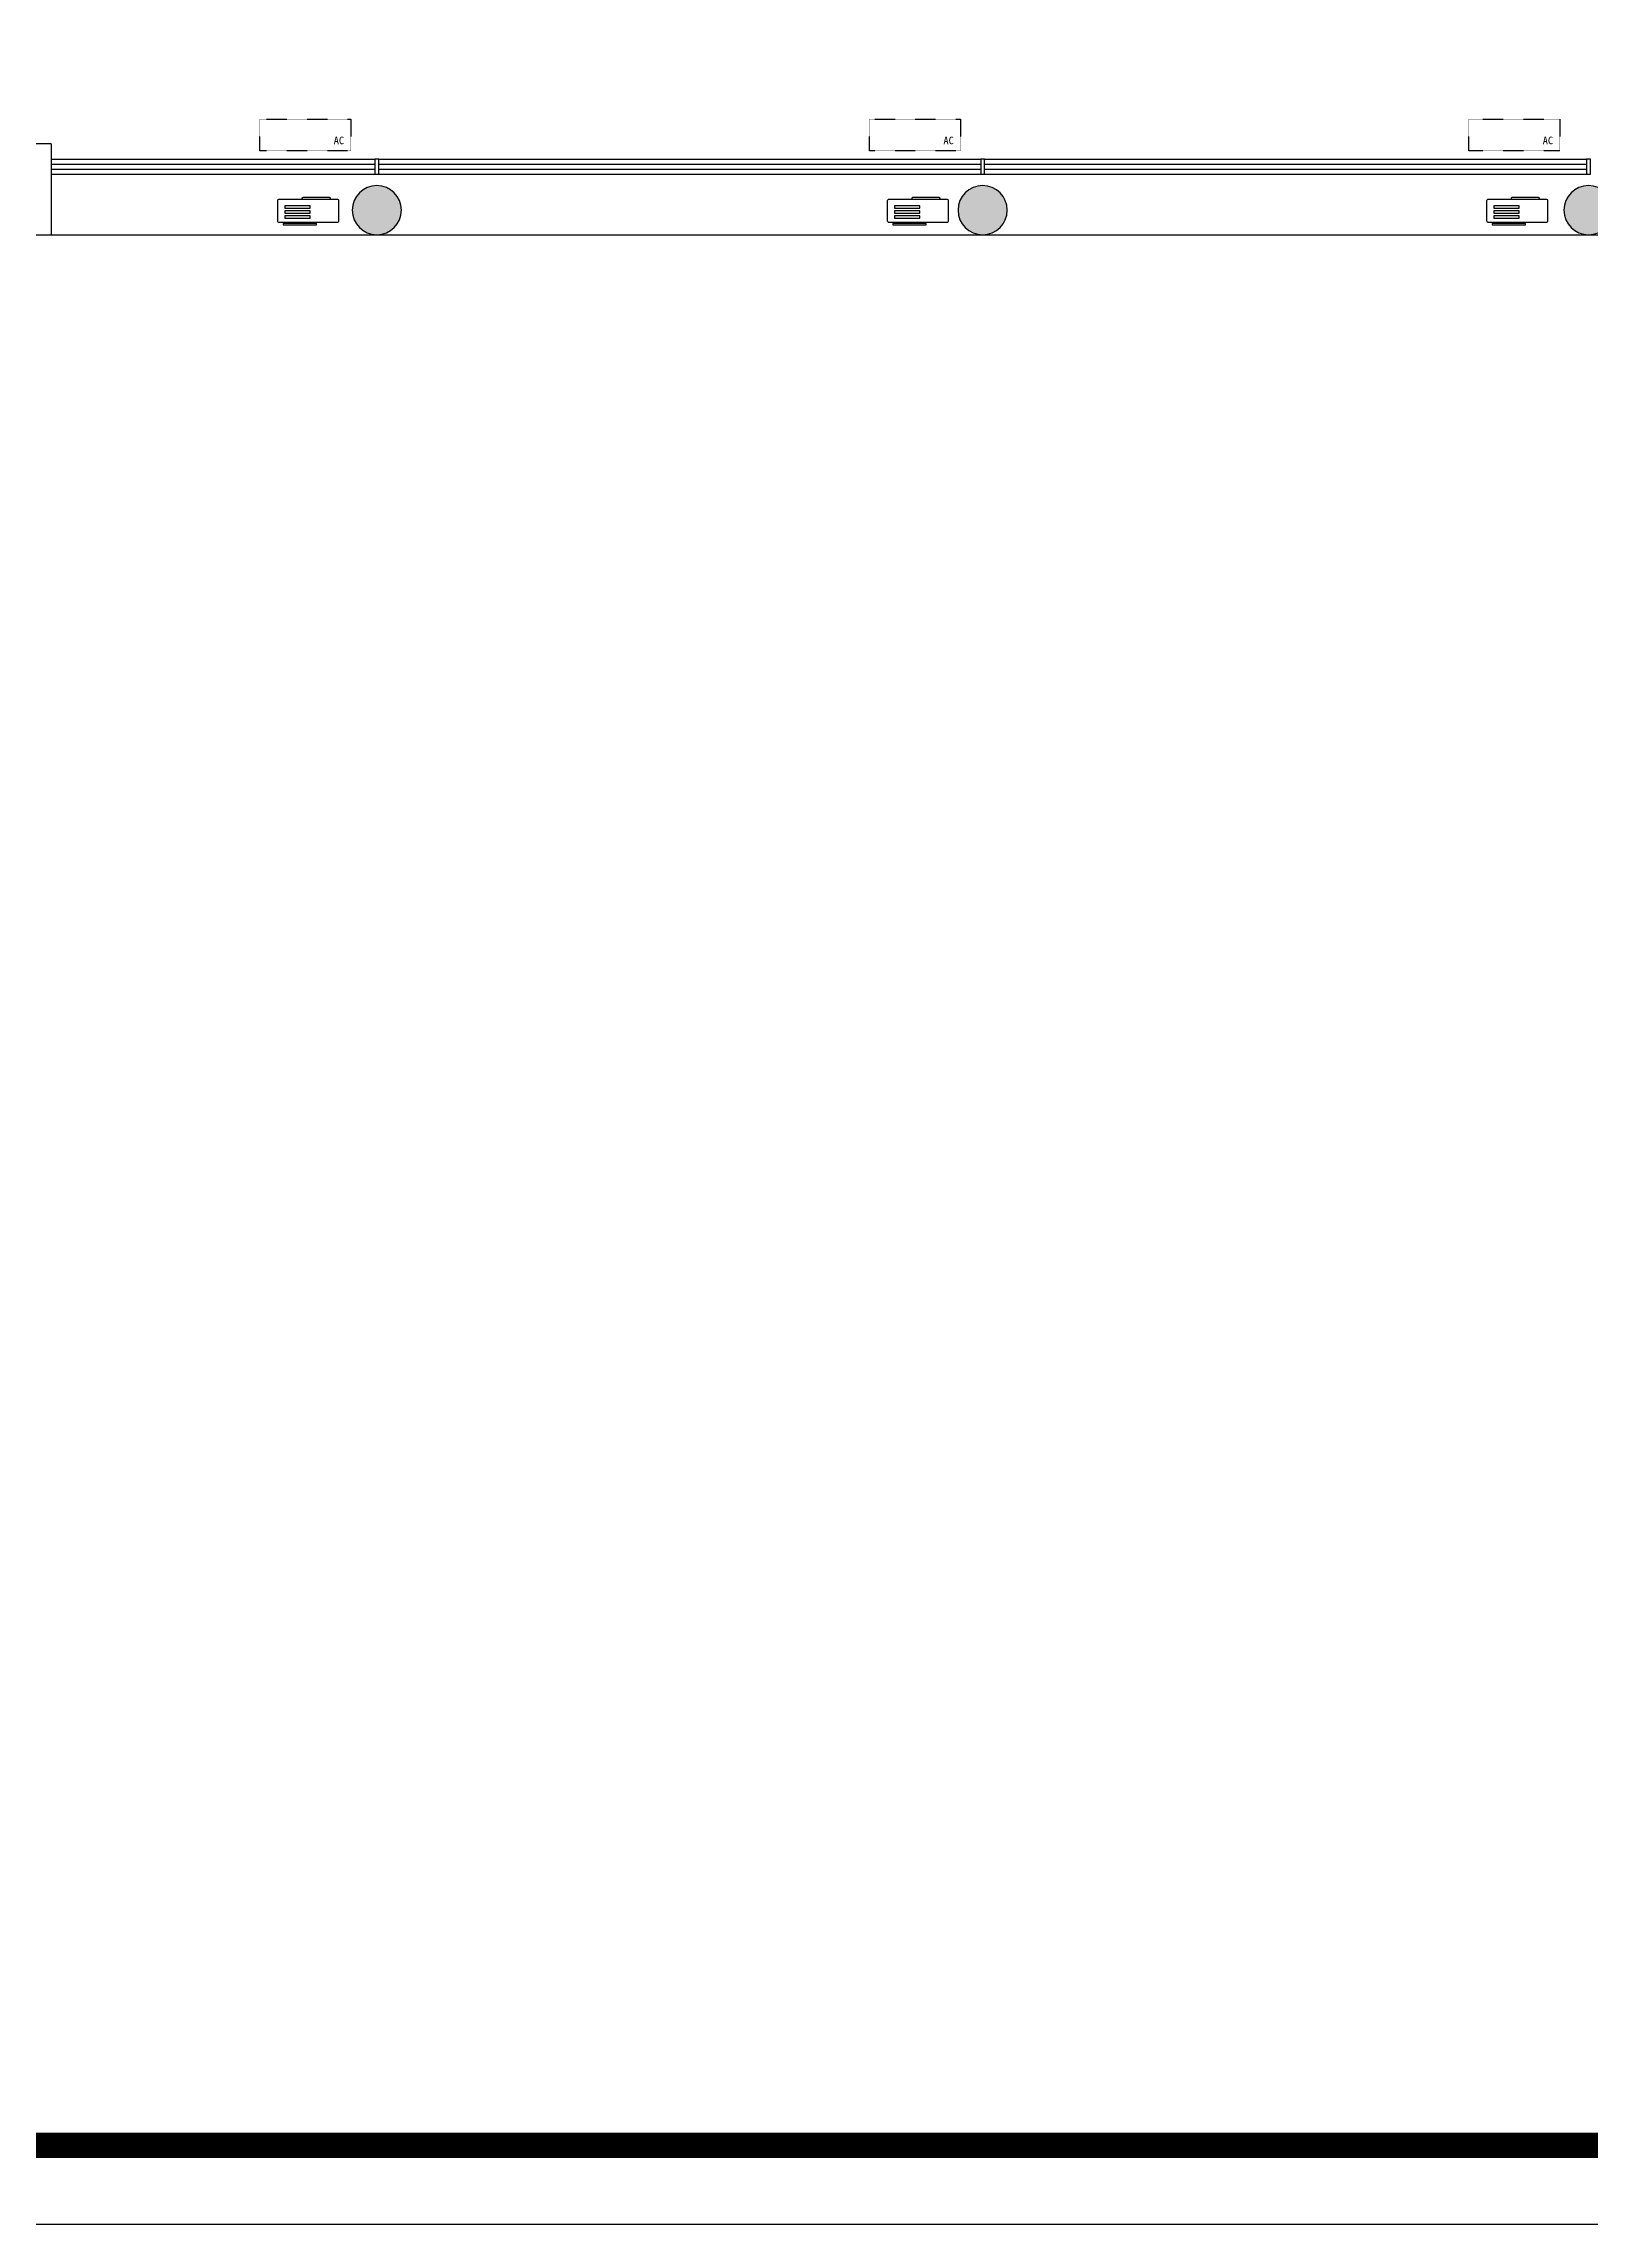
# Model space of a CAD drawing. Header units: inches. Extents: x 871252 to 1312932, y -88801 to 86720.
# Drawn here: x 910083 to 930508, y 7391 to 36188 of the extents above; entities that cross this region are included whole.
import ezdxf

# ---------------------------------------------------------------- set-up
doc = ezdxf.new("R2010")
doc.units = ezdxf.units.IN
doc.header["$MEASUREMENT"] = 0
doc.linetypes.add('DASH', pattern=[0.35, 0.25, -0.1])
for name, color, linetype in [('COLUMN', 6, 'Continuous'), ('CURTWALL', 4, 'Continuous'), ('PUB_HATCH', 8, 'Continuous'), ('STAIR', 6, 'Continuous'), ('WALL', 7, 'Continuous'), ('外框', 7, 'Continuous'), ('空调', 205, 'Continuous')]:
    doc.layers.add(name, color=color, linetype=linetype)
doc.styles.add('HZ-1', font='MingLiU.ttf', dxfattribs={"width": 0.8})

# ---------------------------------------------------------------- blocks, each defined once
blk = doc.blocks.new('vhjkghkghkl')
at = {"layer": '空调', "linetype": 'DASH', "ltscale": 0.3}
blk.add_lwpolyline([(134071, 540199), (134071, 539779), (132871, 539779), (132871, 540199), (134071, 540199)], close=True, dxfattribs=at)
at = {"layer": '空调', "linetype": 'DASH', "ltscale": 0.3, "style": 'HZ-1'}
blk.add_text('AC', height=100, dxfattribs=at).set_placement((133846, 539867))
blk = doc.blocks.new('A$C4EB5717C')
at = {"layer": '空调'}
for p, q in [((520, 110), (520, 120)), ((883, 100), (530, 100)), ((893, 120), (893, 110))]:
    blk.add_line(p, q, dxfattribs=at)
blk.add_lwpolyline([(220, 120), (980, 120, 0.414214), (1000, 140), (1000, 410, 0.414214), (980, 430), (220, 430, 0.414214), (200, 410), (200, 140, 0.414214)], format="xyb", close=True, dxfattribs=at)
for points in [[(269, 459), (709, 459), (709, 444), (269, 444)], [(290, 372), (626, 372), (626, 343), (290, 343)], [(290, 306), (626, 306), (626, 277), (290, 277)], [(290, 240), (626, 240), (626, 211), (290, 211)]]:
    blk.add_lwpolyline(points, close=True, dxfattribs=at)
for centre, start, end in [((530, 110), 180, 270), ((883, 110), 270, 0)]:
    blk.add_arc(centre, 10, start, end, dxfattribs=at)

msp = doc.modelspace()

# ---------------------------------------------------------------- hatches: boundary and pattern name
at = {"layer": 'PUB_HATCH'}
for points in [[(914808.3, 33989.3, 1), (914158.3, 33989.3, 1)], [(922808.1, 33989.3, 1), (922158.1, 33989.3, 1)], [(930808.1, 33989.3, 1), (930158.1, 33989.3, 1)]]:
    msp.add_hatch(color=256, dxfattribs=at).paths.add_polyline_path(points)

# ---------------------------------------------------------------- linework, layer by layer
at = {"layer": 'COLUMN'}
for p, q in [((914508.2, 34664.3), (914458.2, 34664.3)), ((914458.2, 34664.3), (914458.2, 34464.3)), ((914508.2, 34464.3), (914508.2, 34664.3)), ((922508.2, 34664.3), (922458.2, 34664.3)), ((922458.2, 34664.3), (922458.2, 34464.3)), ((922508.2, 34464.3), (922508.2, 34664.3)), ((930508.2, 34664.3), (930458.2, 34664.3)), ((930458.2, 34664.3), (930458.2, 34464.3)), ((930508.2, 34464.3), (930508.2, 34664.3)), ((914458.2, 34464.3), (914508.2, 34464.3)), ((922458.2, 34464.3), (922508.2, 34464.3)), ((930458.2, 34464.3), (930508.2, 34464.3))]:
    msp.add_line(p, q, dxfattribs=at)
for centre, start, end in [((914483.3, 33989.3), 0, 180), ((922483.1, 33989.3), 0, 180), ((930483.1, 33989.3), 0, 180), ((914483.3, 33989.3), 180, 0), ((922483.1, 33989.3), 180, 0), ((930483.1, 33989.3), 180, 0)]:
    msp.add_arc(centre, 325, start, end, dxfattribs=at)
at = {"layer": 'CURTWALL'}
for p, q in [((910183.2, 34664.3), (914458.2, 34664.3)), ((910183.2, 34597.6), (914458.2, 34597.6)), ((914508.2, 34664.3), (922458.2, 34664.3)), ((914508.2, 34597.6), (922458.2, 34597.6)), ((922508.2, 34664.3), (930458.2, 34664.3)), ((922508.2, 34597.6), (930458.2, 34597.6)), ((910183.2, 34530.9), (914458.2, 34530.9)), ((910183.2, 34464.3), (914458.2, 34464.3)), ((914508.2, 34530.9), (922458.2, 34530.9)), ((914508.2, 34464.3), (922458.2, 34464.3)), ((922508.2, 34530.9), (930458.2, 34530.9)), ((922508.2, 34464.3), (930458.2, 34464.3))]:
    msp.add_line(p, q, dxfattribs=at)
at = {"layer": 'STAIR'}
msp.add_lwpolyline([(909783.2, 33664.3), (939433.2, 33664.3)], dxfattribs=at)
at = {"layer": 'WALL'}
for p, q in [((910183.2, 34864.3), (909133.2, 34864.3)), ((910183.2, 34864.3), (910183.2, 34564.3)), ((910183.2, 34564.3), (910183.2, 33664.3)), ((906783.2, 33664.3), (910183.2, 33664.3))]:
    msp.add_line(p, q, dxfattribs=at)
at = {"layer": '外框', "lineweight": -2}
msp.add_line((986308.8, 7391.5), (873103.7, 7391.5), dxfattribs=at)
at = {"layer": '外框', "lineweight": -2, "const_width": 330.9}
msp.add_lwpolyline([(877501.9, 8435.7), (981742.4, 8435.7, 0.4142136), (985051.7, 11744.9), (985051.7, 82339.2, 0.4142136), (981742.4, 85648.4), (877501.9, 85648.4, 0.4142136), (874192.7, 82339.2), (874192.7, 11744.9, 0.4142136)], format="xyb", close=True, dxfattribs=at)

# ---------------------------------------------------------------- block references
at = {"layer": '空调'}
for p in [(780068.2, -505007.6), (788119.2, -505007.6), (796033.2, -505007.6)]:
    msp.add_blockref('vhjkghkghkl', p, dxfattribs=at)
at = {"layer": '空调', "extrusion": (0, 0, -1), "zscale": -1, "rotation": 180}
for p in [(-912976.6, 34255.5), (-921027.6, 34255.5), (-928941.6, 34255.5)]:
    msp.add_blockref('A$C4EB5717C', p, dxfattribs=at)

doc.saveas('drawing.dxf')
